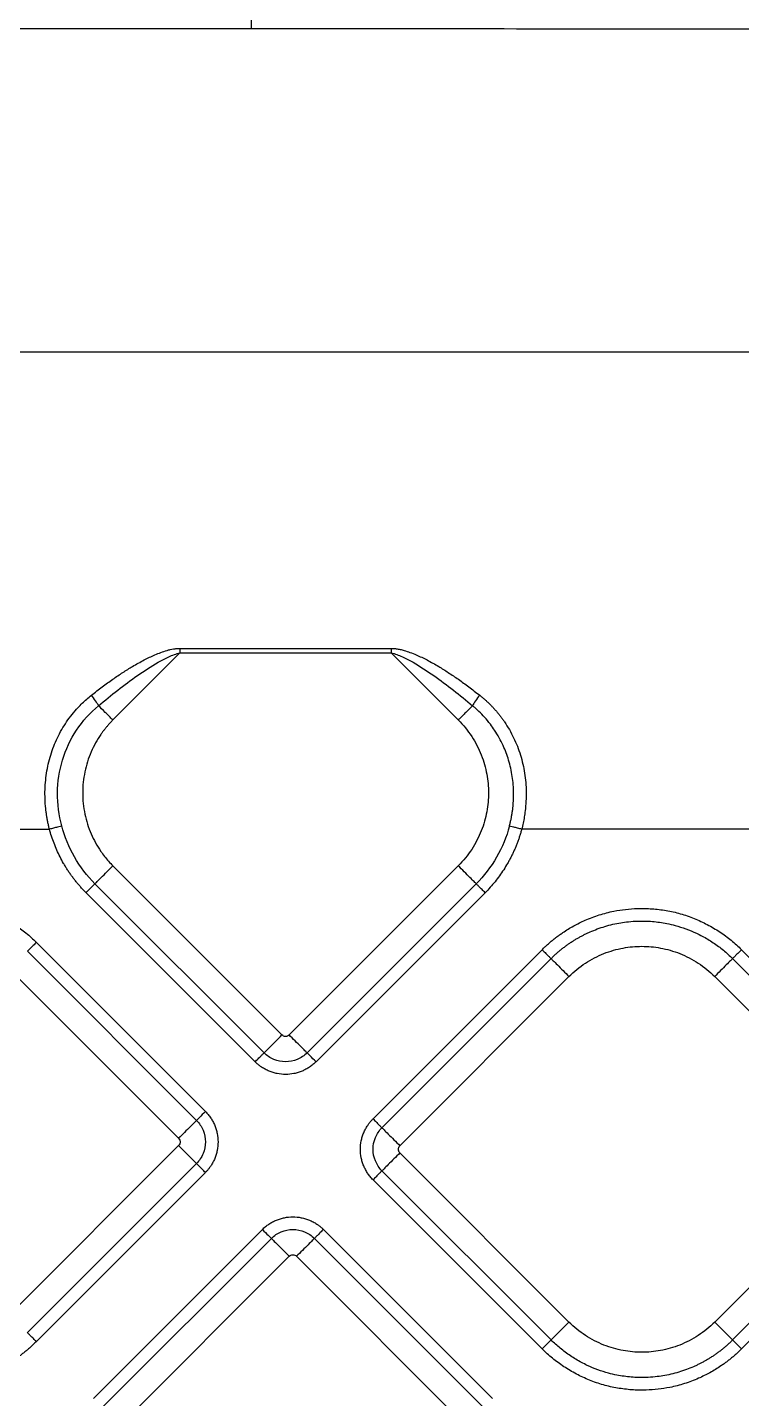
# Model space of a CAD drawing. Extents: x 0 to 84, y -21 to 126.
# Drawn here: x 42.69 to 45.47, y 45.19 to 50.53 of the extents above; entities that cross this region are included whole.
import ezdxf

# ---------------------------------------------------------------- set-up
doc = ezdxf.new("R2010")
doc.units = 0
doc.header["$MEASUREMENT"] = 0
doc.layers.add('1', color=4, linetype='Continuous')

# ---------------------------------------------------------------- blocks, each defined once
blk = doc.blocks.new('PRODIGY')
at = {"layer": '1', "color": 3, "linetype": 'Continuous', "lineweight": 25}
for p, q in [((41.9357, 49.2667), (46.4718, 49.2667)), ((43.0222, 47.8333), (43.2836, 48.0947)), ((43.2836, 48.1123), (44.1065, 48.1123)), ((43.2836, 48.0947), (44.1065, 48.0947)), ((44.3678, 47.8333), (44.1065, 48.0947)), ((41.9357, 47.4079), (42.7752, 47.4079)), ((45.551, 47.4079), (44.6148, 47.4079)), ((43.6809, 46.6066), (43.0222, 47.2653)), ((44.3678, 47.2653), (43.7092, 46.6066)), ((43.5763, 46.5021), (42.9177, 47.1608)), ((43.6112, 46.5369), (42.9525, 47.1956)), ((44.4375, 47.1956), (43.7789, 46.5369)), ((44.4724, 47.1608), (43.8137, 46.5021)), ((42.7242, 46.9673), (43.3828, 46.3086)), ((44.0357, 46.2801), (44.6944, 46.9388)), ((45.4715, 46.9388), (46.1301, 46.2801)), ((42.6893, 46.9324), (43.348, 46.2738)), ((44.0705, 46.2453), (44.7292, 46.9039)), ((45.4366, 46.9039), (46.0953, 46.2453)), ((42.6196, 46.8627), (43.2783, 46.2041)), ((44.1403, 46.1755), (44.7989, 46.8342)), ((45.3669, 46.8342), (46.0256, 46.1755)), ((43.2783, 46.1758), (42.6196, 45.5171)), ((44.7989, 45.4886), (44.1403, 46.1473)), ((46.0256, 46.1473), (45.3669, 45.4886)), ((43.348, 46.1061), (42.6893, 45.4474)), ((43.3828, 46.0712), (42.7242, 45.4126)), ((44.6944, 45.384), (44.0357, 46.0427)), ((44.7292, 45.4189), (44.0705, 46.0776)), ((46.0953, 46.0776), (45.4366, 45.4189)), ((46.1301, 46.0427), (45.4715, 45.384)), ((42.9462, 45.1906), (43.6048, 45.8492)), ((43.8422, 45.8492), (44.5009, 45.1906)), ((42.981, 45.1557), (43.6397, 45.8144)), ((43.8074, 45.8144), (44.466, 45.1557)), ((43.0507, 45.086), (43.7094, 45.7447)), ((43.7377, 45.7447), (44.3963, 45.086))]:
    blk.add_line(p, q, dxfattribs=at)
for points, knots in [([(43.5626, 50.5246), (43.5626, 50.5817), (43.5626, 50.6613), (43.5626, 50.8578), (43.5626, 50.9747), (43.5626, 51.2349), (43.5626, 51.3781), (43.5626, 51.6771), (43.5626, 51.8329), (43.5626, 51.9877)], [0, 0, 0, 0, 0.25, 0.25, 0.5, 0.5, 0.75, 0.75, 1, 1, 1, 1]), ([(43.5626, 50.5246), (43.3033, 50.5246), (42.9067, 50.5246), (42.3829, 50.5249), (41.9764, 50.5254), (41.5712, 50.5262), (41.1633, 50.5273), (40.7735, 50.5287), (40.5196, 50.5299), (40.3956, 50.5305)], [0, 0, 0, 0, 0.245637, 0.37566, 0.496219, 0.630694, 0.759482, 0.882584, 1, 1, 1, 1]), ([(46.6348, 50.5211), (46.5078, 50.5213), (46.2549, 50.5218), (45.749, 50.5227), (45.1165, 50.5238), (44.3455, 50.5246), (43.8273, 50.5246), (43.5626, 50.5246)], [0, 0, 0, 0, 0.123984, 0.24705, 0.494013, 0.741562, 1, 1, 1, 1]), ([(42.9388, 47.9298), (42.9459, 47.9353), (42.9599, 47.9463), (42.9809, 47.9622), (43.0014, 47.9773), (43.0216, 47.9917), (43.0414, 48.0053), (43.0608, 48.0182), (43.0798, 48.0303), (43.1072, 48.047), (43.1421, 48.0666), (43.1792, 48.0844), (43.2092, 48.0964), (43.2292, 48.1033), (43.2455, 48.1077), (43.2581, 48.1102), (43.2707, 48.1119), (43.2794, 48.1122), (43.2836, 48.1123)], [0, 0, 0, 0, 0.0686581, 0.1353893, 0.200196, 0.2630828, 0.3240562, 0.3831252, 0.4403009, 0.4955975, 0.6272184, 0.7451119, 0.8080041, 0.871397, 0.9044192, 0.9351828, 0.9682143, 1, 1, 1, 1]), ([(42.9666, 47.8889), (42.9912, 47.9095), (43.0159, 47.9297), (43.0663, 47.9691), (43.0919, 47.9882), (43.1441, 48.0247), (43.1707, 48.0422), (43.212, 48.0657), (43.2259, 48.073), (43.2473, 48.0827), (43.2545, 48.0857), (43.269, 48.091), (43.2763, 48.0932), (43.2836, 48.0947)], [0, 0, 0, 0, 0.25, 0.25, 0.5, 0.5, 0.75, 0.75, 0.875, 0.875, 0.9375, 0.9375, 1, 1, 1, 1]), ([(44.1065, 48.1123), (44.1086, 48.1123), (44.1129, 48.1122), (44.1195, 48.1116), (44.1264, 48.1108), (44.1336, 48.1096), (44.1412, 48.1081), (44.149, 48.1062), (44.162, 48.1027), (44.1805, 48.0965), (44.2104, 48.0846), (44.248, 48.0666), (44.2895, 48.0432), (44.33, 48.0179), (44.3692, 47.9914), (44.4099, 47.9619), (44.4372, 47.9407), (44.4513, 47.9298)], [0, 0, 0, 0, 0.015773, 0.032362, 0.049808, 0.068149, 0.087416, 0.107636, 0.128832, 0.188726, 0.254901, 0.372766, 0.50444, 0.616953, 0.737002, 0.86467, 1, 1, 1, 1]), ([(44.1065, 48.0947), (44.1138, 48.0932), (44.1211, 48.091), (44.1356, 48.0857), (44.1428, 48.0827), (44.1642, 48.073), (44.1781, 48.0657), (44.2193, 48.0422), (44.246, 48.0247), (44.2982, 47.9882), (44.3237, 47.9691), (44.3741, 47.9297), (44.3989, 47.9095), (44.4235, 47.8889)], [0, 0, 0, 0, 0.0625, 0.0625, 0.125, 0.125, 0.25, 0.25, 0.5, 0.5, 0.75, 0.75, 1, 1, 1, 1]), ([(42.7752, 47.4079), (42.774, 47.4127), (42.7716, 47.4221), (42.7686, 47.4365), (42.7658, 47.4509), (42.7635, 47.4654), (42.7606, 47.4873), (42.7581, 47.5166), (42.7572, 47.5655), (42.7623, 47.6264), (42.7784, 47.6973), (42.8045, 47.7647), (42.8346, 47.8167), (42.863, 47.855), (42.8837, 47.879), (42.9031, 47.8988), (42.9205, 47.9149), (42.9327, 47.9248), (42.9388, 47.9298)], [0, 0, 0, 0, 0.025125, 0.050256, 0.075411, 0.100608, 0.125868, 0.188826, 0.251743, 0.37798, 0.502706, 0.627464, 0.752461, 0.814543, 0.876613, 0.917891, 0.958989, 1, 1, 1, 1]), ([(42.9666, 47.8889), (42.964, 47.8942), (42.96, 47.9009), (42.9502, 47.9152), (42.9445, 47.9228), (42.9388, 47.9298)], [0, 0, 0, 0, 0.5, 0.5, 1, 1, 1, 1]), ([(44.4513, 47.9298), (44.4455, 47.9228), (44.4398, 47.9152), (44.4301, 47.9009), (44.426, 47.8942), (44.4235, 47.8889)], [0, 0, 0, 0, 0.5, 0.5, 1, 1, 1, 1]), ([(44.4513, 47.9298), (44.4546, 47.9271), (44.4614, 47.9217), (44.4712, 47.9132), (44.4807, 47.9046), (44.49, 47.8956), (44.499, 47.8864), (44.5078, 47.877), (44.5163, 47.8673), (44.5246, 47.8574), (44.5326, 47.8472), (44.5404, 47.8367), (44.5522, 47.8198), (44.5672, 47.7959), (44.584, 47.7641), (44.5985, 47.731), (44.6144, 47.6854), (44.6252, 47.6381), (44.6309, 47.5898), (44.6327, 47.5532), (44.632, 47.5166), (44.6292, 47.484), (44.6252, 47.4557), (44.6207, 47.4317), (44.6168, 47.4158), (44.6148, 47.4079)], [0, 0, 0, 0, 0.0225172, 0.0449839, 0.0674157, 0.0898283, 0.1122374, 0.1346584, 0.1571065, 0.1795967, 0.2021439, 0.2247624, 0.2474665, 0.309828, 0.3721892, 0.4348956, 0.4973534, 0.6227493, 0.6854003, 0.7484002, 0.8112279, 0.8741961, 0.9161956, 0.9581017, 1, 1, 1, 1]), ([(42.8228, 47.4206), (42.8117, 47.4626), (42.8062, 47.5062), (42.8071, 47.5928), (42.8136, 47.636), (42.8385, 47.7185), (42.8569, 47.7578), (42.9044, 47.8293), (42.9335, 47.8615), (42.9666, 47.8889)], [0, 0, 0, 0, 0.25, 0.25, 0.5, 0.5, 0.75, 0.75, 1, 1, 1, 1]), ([(43.0222, 47.8333), (43.0127, 47.8428), (43.0023, 47.8533), (42.9826, 47.8729), (42.9735, 47.882), (42.9666, 47.8889)], [0, 0, 0, 0, 0.5, 0.5, 1, 1, 1, 1]), ([(44.4235, 47.8889), (44.4166, 47.882), (44.4075, 47.8729), (44.3878, 47.8533), (44.3774, 47.8428), (44.3678, 47.8333)], [0, 0, 0, 0, 0.5, 0.5, 1, 1, 1, 1]), ([(44.5672, 47.4206), (44.5683, 47.4248), (44.5705, 47.4332), (44.5733, 47.446), (44.5758, 47.4588), (44.5779, 47.4717), (44.5798, 47.4846), (44.5812, 47.4976), (44.5823, 47.5106), (44.583, 47.5236), (44.5834, 47.5365), (44.5835, 47.5664), (44.5797, 47.614), (44.5659, 47.6759), (44.543, 47.7368), (44.5175, 47.7828), (44.4917, 47.8189), (44.4713, 47.8435), (44.4508, 47.8647), (44.4349, 47.8793), (44.4265, 47.8864), (44.4235, 47.8889)], [0, 0, 0, 0, 0.0250904, 0.0502072, 0.0753393, 0.1004757, 0.1256053, 0.1507171, 0.1758003, 0.2008439, 0.2258372, 0.2507698, 0.3735699, 0.5007306, 0.6168927, 0.7502306, 0.8053645, 0.8750636, 0.9355601, 0.9771748, 1, 1, 1, 1]), ([(43.0222, 47.8333), (43.0194, 47.8304), (43.0136, 47.8246), (43.0054, 47.8155), (42.9974, 47.8062), (42.9897, 47.7967), (42.9823, 47.7869), (42.9701, 47.7697), (42.9542, 47.7441), (42.9368, 47.7086), (42.9228, 47.671), (42.9089, 47.6181), (42.9017, 47.5493), (42.9089, 47.4805), (42.9228, 47.4276), (42.9368, 47.39), (42.9542, 47.3545), (42.9722, 47.3255), (42.9896, 47.3018), (43.0052, 47.2829), (43.0165, 47.2712), (43.0222, 47.2653)], [0, 0, 0, 0, 0.019458, 0.038879, 0.058283, 0.077687, 0.097108, 0.116567, 0.178329, 0.240094, 0.30443, 0.368769, 0.500007, 0.631244, 0.695581, 0.75992, 0.821682, 0.883447, 0.922321, 0.961124, 1, 1, 1, 1]), ([(44.3678, 47.8333), (44.3874, 47.8137), (44.405, 47.792), (44.435, 47.7461), (44.4475, 47.7219), (44.4671, 47.6724), (44.4742, 47.6473), (44.4834, 47.5975), (44.4855, 47.573), (44.4855, 47.5256), (44.4834, 47.5011), (44.4742, 47.4514), (44.4671, 47.4262), (44.4475, 47.3767), (44.435, 47.3525), (44.405, 47.3066), (44.3874, 47.2849), (44.3678, 47.2653)], [0, 0, 0, 0, 0.125, 0.125, 0.25, 0.25, 0.375, 0.375, 0.5, 0.5, 0.625, 0.625, 0.75, 0.75, 0.875, 0.875, 1, 1, 1, 1]), ([(42.8228, 47.4206), (42.822, 47.4204), (42.8201, 47.4199), (42.8144, 47.4183), (42.8105, 47.4173), (42.8014, 47.4149), (42.7962, 47.4135), (42.7856, 47.4107), (42.7803, 47.4093), (42.7752, 47.4079)], [0, 0, 0, 0, 0.25, 0.25, 0.5, 0.5, 0.75, 0.75, 1, 1, 1, 1]), ([(42.9525, 47.1956), (42.9218, 47.2263), (42.8947, 47.2616), (42.8507, 47.3379), (42.8339, 47.3789), (42.8228, 47.4206)], [0, 0, 0, 0, 0.5, 0.5, 1, 1, 1, 1]), ([(44.5672, 47.4206), (44.5559, 47.3783), (44.5389, 47.337), (44.4948, 47.2608), (44.4678, 47.2259), (44.4375, 47.1956)], [0, 0, 0, 0, 0.5, 0.5, 1, 1, 1, 1]), ([(44.6148, 47.4079), (44.6098, 47.4093), (44.6044, 47.4107), (44.5938, 47.4135), (44.5886, 47.4149), (44.5795, 47.4173), (44.5757, 47.4183), (44.5699, 47.4199), (44.5681, 47.4204), (44.5672, 47.4206)], [0, 0, 0, 0, 0.25, 0.25, 0.5, 0.5, 0.75, 0.75, 1, 1, 1, 1]), ([(42.9177, 47.1608), (42.9143, 47.1642), (42.9076, 47.171), (42.8978, 47.1816), (42.8883, 47.1924), (42.8791, 47.2035), (42.8702, 47.2148), (42.8616, 47.2263), (42.8533, 47.2381), (42.8453, 47.2502), (42.8376, 47.2624), (42.8277, 47.2791), (42.8162, 47.3004), (42.8037, 47.3265), (42.7927, 47.3531), (42.783, 47.3802), (42.7778, 47.3987), (42.7752, 47.4079)], [0, 0, 0, 0, 0.049953, 0.099824, 0.149648, 0.19946, 0.249295, 0.299187, 0.349172, 0.399283, 0.449555, 0.500022, 0.60075, 0.700836, 0.800554, 0.900182, 1, 1, 1, 1]), ([(44.6148, 47.4079), (44.6136, 47.4033), (44.611, 47.394), (44.6067, 47.3803), (44.6021, 47.3667), (44.5972, 47.3532), (44.5919, 47.3398), (44.5862, 47.3266), (44.5801, 47.3135), (44.5737, 47.3005), (44.567, 47.2876), (44.5575, 47.2707), (44.5449, 47.2501), (44.5286, 47.2262), (44.5111, 47.2034), (44.4924, 47.1814), (44.4791, 47.1676), (44.4724, 47.1608)], [0, 0, 0, 0, 0.049953, 0.099824, 0.149648, 0.19946, 0.249295, 0.299187, 0.349172, 0.399283, 0.449555, 0.500022, 0.60075, 0.700836, 0.800554, 0.900182, 1, 1, 1, 1]), ([(42.9525, 47.1956), (42.9538, 47.1969), (42.9565, 47.1996), (42.9649, 47.208), (42.9705, 47.2136), (42.9838, 47.2269), (42.9914, 47.2345), (43.007, 47.25), (43.0148, 47.2579), (43.0222, 47.2653)], [0, 0, 0, 0, 0.25, 0.25, 0.5, 0.5, 0.75, 0.75, 1, 1, 1, 1]), ([(44.4375, 47.1956), (44.4362, 47.1969), (44.4335, 47.1996), (44.4252, 47.208), (44.4195, 47.2136), (44.4062, 47.2269), (44.3986, 47.2345), (44.3831, 47.25), (44.3752, 47.2579), (44.3678, 47.2653)], [0, 0, 0, 0, 0.25, 0.25, 0.5, 0.5, 0.75, 0.75, 1, 1, 1, 1]), ([(42.9177, 47.1608), (42.9214, 47.1644), (42.9253, 47.1684), (42.933, 47.1761), (42.9369, 47.1799), (42.9435, 47.1866), (42.9463, 47.1894), (42.9505, 47.1936), (42.9519, 47.195), (42.9525, 47.1956)], [0, 0, 0, 0, 0.25, 0.25, 0.5, 0.5, 0.75, 0.75, 1, 1, 1, 1]), ([(44.4724, 47.1608), (44.4685, 47.1647), (44.4643, 47.1688), (44.4563, 47.1768), (44.4525, 47.1806), (44.446, 47.1871), (44.4433, 47.1898), (44.4394, 47.1938), (44.4382, 47.195), (44.4375, 47.1956)], [0, 0, 0, 0, 0.25, 0.25, 0.5, 0.5, 0.75, 0.75, 1, 1, 1, 1]), ([(41.9471, 46.9673), (41.9506, 46.9708), (41.9577, 46.9778), (41.9688, 46.9879), (41.98, 46.9977), (41.9915, 47.0072), (42.0033, 47.0164), (42.0154, 47.0253), (42.0372, 47.0405), (42.0698, 47.0605), (42.1172, 47.0839), (42.1694, 47.1036), (42.2374, 47.1211), (42.3066, 47.1288), (42.375, 47.1275), (42.4308, 47.1208), (42.4859, 47.1083), (42.5395, 47.0899), (42.5909, 47.066), (42.6314, 47.0421), (42.662, 47.0208), (42.6838, 47.004), (42.7047, 46.9862), (42.7177, 46.9736), (42.7242, 46.9673)], [0, 0, 0, 0, 0.017341, 0.034665, 0.051985, 0.069313, 0.086663, 0.104047, 0.121478, 0.179141, 0.236743, 0.304922, 0.372836, 0.480686, 0.54577, 0.610337, 0.67596, 0.741895, 0.807114, 0.872629, 0.904913, 0.936849, 0.968517, 1, 1, 1, 1]), ([(44.6944, 46.9388), (44.6979, 46.9423), (44.705, 46.9493), (44.716, 46.9594), (44.7273, 46.9692), (44.7388, 46.9787), (44.7506, 46.9879), (44.7627, 46.9968), (44.7845, 47.012), (44.8171, 47.032), (44.8644, 47.0554), (44.9167, 47.0751), (44.9847, 47.0926), (45.0539, 47.1003), (45.1223, 47.099), (45.1781, 47.0923), (45.2332, 47.0798), (45.2868, 47.0613), (45.3382, 47.0375), (45.3786, 47.0136), (45.4093, 46.9923), (45.4311, 46.9755), (45.4519, 46.9577), (45.465, 46.9451), (45.4715, 46.9388)], [0, 0, 0, 0, 0.017341, 0.034665, 0.051985, 0.069313, 0.086663, 0.104047, 0.121478, 0.179141, 0.236743, 0.304922, 0.372836, 0.480686, 0.54577, 0.610337, 0.67596, 0.741895, 0.807114, 0.872629, 0.904913, 0.936849, 0.968517, 1, 1, 1, 1]), ([(44.7292, 46.9039), (44.7325, 46.9072), (44.7391, 46.9137), (44.7494, 46.9231), (44.7597, 46.9321), (44.7703, 46.9408), (44.781, 46.9491), (44.7918, 46.9571), (44.8027, 46.9647), (44.8137, 46.9719), (44.8249, 46.9788), (44.836, 46.9853), (44.8473, 46.9915), (44.8586, 46.9974), (44.8701, 47.0029), (44.8868, 47.0106), (44.9196, 47.0238), (44.9693, 47.0387), (45.0227, 47.0476), (45.0743, 47.0511), (45.1243, 47.0498), (45.1728, 47.043), (45.2307, 47.0295), (45.2769, 47.0126), (45.3181, 46.9919), (45.34, 46.9795), (45.3611, 46.9662), (45.3814, 46.9519), (45.4008, 46.9367), (45.4193, 46.9208), (45.4308, 46.9095), (45.4366, 46.9039)], [0, 0, 0, 0, 0.017777, 0.035429, 0.05295, 0.070334, 0.087578, 0.104677, 0.121626, 0.138421, 0.155059, 0.171536, 0.18785, 0.204007, 0.220236, 0.23663, 0.2744, 0.355233, 0.434068, 0.480754, 0.552372, 0.624938, 0.667358, 0.779414, 0.811539, 0.843523, 0.875325, 0.90691, 0.93824, 0.96928, 1, 1, 1, 1]), ([(42.7242, 46.9673), (42.7203, 46.9634), (42.7161, 46.9592), (42.7081, 46.9512), (42.7043, 46.9474), (42.6978, 46.9409), (42.6951, 46.9382), (42.6912, 46.9343), (42.6899, 46.933), (42.6893, 46.9324)], [0, 0, 0, 0, 0.25, 0.25, 0.5, 0.5, 0.75, 0.75, 1, 1, 1, 1]), ([(44.6944, 46.9388), (44.6981, 46.9351), (44.702, 46.9311), (44.7098, 46.9234), (44.7136, 46.9196), (44.7202, 46.9129), (44.723, 46.9101), (44.7272, 46.9059), (44.7286, 46.9046), (44.7292, 46.9039)], [0, 0, 0, 0, 0.25, 0.25, 0.5, 0.5, 0.75, 0.75, 1, 1, 1, 1]), ([(44.7989, 46.8342), (44.8185, 46.8538), (44.8402, 46.8714), (44.8861, 46.9014), (44.9104, 46.9139), (44.9598, 46.9334), (44.985, 46.9405), (45.0347, 46.9497), (45.0593, 46.9519), (45.1066, 46.9519), (45.1311, 46.9497), (45.1809, 46.9405), (45.206, 46.9334), (45.2555, 46.9139), (45.2797, 46.9014), (45.3257, 46.8714), (45.3473, 46.8538), (45.3669, 46.8342)], [0, 0, 0, 0, 0.125, 0.125, 0.25, 0.25, 0.375, 0.375, 0.5, 0.5, 0.625, 0.625, 0.75, 0.75, 0.875, 0.875, 1, 1, 1, 1]), ([(45.4715, 46.9388), (45.4675, 46.9349), (45.4634, 46.9307), (45.4554, 46.9227), (45.4516, 46.9189), (45.4451, 46.9124), (45.4424, 46.9097), (45.4385, 46.9058), (45.4372, 46.9045), (45.4366, 46.9039)], [0, 0, 0, 0, 0.25, 0.25, 0.5, 0.5, 0.75, 0.75, 1, 1, 1, 1]), ([(44.7292, 46.9039), (44.7305, 46.9026), (44.7332, 46.8999), (44.7416, 46.8915), (44.7473, 46.8859), (44.7605, 46.8726), (44.7681, 46.865), (44.7837, 46.8495), (44.7915, 46.8416), (44.7989, 46.8342)], [0, 0, 0, 0, 0.25, 0.25, 0.5, 0.5, 0.75, 0.75, 1, 1, 1, 1]), ([(45.4366, 46.9039), (45.4353, 46.9026), (45.4326, 46.8999), (45.4242, 46.8915), (45.4186, 46.8859), (45.4053, 46.8726), (45.3977, 46.865), (45.3822, 46.8495), (45.3743, 46.8416), (45.3669, 46.8342)], [0, 0, 0, 0, 0.25, 0.25, 0.5, 0.5, 0.75, 0.75, 1, 1, 1, 1]), ([(43.6112, 46.5369), (43.6125, 46.5382), (43.6152, 46.5409), (43.6236, 46.5493), (43.6292, 46.555), (43.6425, 46.5683), (43.6501, 46.5759), (43.6656, 46.5914), (43.6735, 46.5993), (43.6809, 46.6066)], [0, 0, 0, 0, 0.25, 0.25, 0.5, 0.5, 0.75, 0.75, 1, 1, 1, 1]), ([(43.7789, 46.5369), (43.7776, 46.5382), (43.7749, 46.5409), (43.7665, 46.5493), (43.7609, 46.5549), (43.7476, 46.5682), (43.74, 46.5758), (43.7245, 46.5913), (43.7166, 46.5992), (43.7092, 46.6066)], [0, 0, 0, 0, 0.25, 0.25, 0.5, 0.5, 0.75, 0.75, 1, 1, 1, 1]), ([(43.5763, 46.5021), (43.5802, 46.506), (43.5844, 46.5102), (43.5924, 46.5181), (43.5962, 46.522), (43.6027, 46.5285), (43.6054, 46.5312), (43.6093, 46.5351), (43.6106, 46.5363), (43.6112, 46.5369)], [0, 0, 0, 0, 0.25, 0.25, 0.5, 0.5, 0.75, 0.75, 1, 1, 1, 1]), ([(43.7789, 46.5369), (43.768, 46.5261), (43.7548, 46.5173), (43.726, 46.5054), (43.7104, 46.5022), (43.6797, 46.5022), (43.6641, 46.5054), (43.6352, 46.5173), (43.622, 46.5261), (43.6112, 46.5369)], [0, 0, 0, 0, 0.25, 0.25, 0.5, 0.5, 0.75, 0.75, 1, 1, 1, 1]), ([(43.8137, 46.5021), (43.8055, 46.5104), (43.7972, 46.5186), (43.7846, 46.5312), (43.7802, 46.5356), (43.7789, 46.5369)], [0, 0, 0, 0, 0.5, 0.5, 1, 1, 1, 1]), ([(43.8137, 46.5021), (43.8118, 46.5002), (43.8078, 46.4964), (43.8016, 46.491), (43.7951, 46.4859), (43.7861, 46.4796), (43.7742, 46.4726), (43.7593, 46.4656), (43.7438, 46.46), (43.7225, 46.4546), (43.695, 46.4518), (43.6676, 46.4546), (43.6463, 46.46), (43.6307, 46.4656), (43.6158, 46.4726), (43.6032, 46.4801), (43.5928, 46.4875), (43.5842, 46.4945), (43.5789, 46.4996), (43.5763, 46.5021)], [0, 0, 0, 0, 0.031198, 0.062422, 0.093752, 0.125266, 0.187622, 0.250173, 0.31267, 0.375042, 0.499989, 0.624937, 0.687308, 0.749825, 0.812368, 0.874743, 0.916727, 0.958417, 1, 1, 1, 1]), ([(43.3828, 46.3086), (43.3746, 46.3004), (43.3663, 46.2921), (43.3537, 46.2795), (43.3494, 46.2751), (43.348, 46.2738)], [0, 0, 0, 0, 0.5, 0.5, 1, 1, 1, 1]), ([(43.3828, 46.3086), (43.3847, 46.3067), (43.3886, 46.3027), (43.3939, 46.2965), (43.399, 46.29), (43.4053, 46.2809), (43.4124, 46.2691), (43.4194, 46.2542), (43.425, 46.2387), (43.4303, 46.2174), (43.4331, 46.1899), (43.4303, 46.1624), (43.425, 46.1411), (43.4194, 46.1256), (43.4124, 46.1107), (43.4048, 46.0981), (43.3974, 46.0877), (43.3905, 46.0791), (43.3854, 46.0738), (43.3828, 46.0712)], [0, 0, 0, 0, 0.031198, 0.062422, 0.093752, 0.125266, 0.187622, 0.250173, 0.31267, 0.375042, 0.499989, 0.624937, 0.687308, 0.749825, 0.812368, 0.874743, 0.916727, 0.958417, 1, 1, 1, 1]), ([(43.348, 46.2738), (43.3467, 46.2725), (43.344, 46.2698), (43.3357, 46.2614), (43.33, 46.2558), (43.3167, 46.2425), (43.3091, 46.2349), (43.2936, 46.2194), (43.2857, 46.2115), (43.2783, 46.2041)], [0, 0, 0, 0, 0.25, 0.25, 0.5, 0.5, 0.75, 0.75, 1, 1, 1, 1]), ([(43.348, 46.2738), (43.3589, 46.2629), (43.3676, 46.2497), (43.3796, 46.2208), (43.3827, 46.2053), (43.3827, 46.1746), (43.3796, 46.159), (43.3676, 46.1301), (43.3589, 46.1169), (43.348, 46.1061)], [0, 0, 0, 0, 0.25, 0.25, 0.5, 0.5, 0.75, 0.75, 1, 1, 1, 1]), ([(44.0357, 46.0427), (44.0338, 46.0447), (44.03, 46.0486), (44.0246, 46.0549), (44.0195, 46.0614), (44.0132, 46.0704), (44.0062, 46.0822), (43.9992, 46.0971), (43.9936, 46.1126), (43.9882, 46.1339), (43.9854, 46.1614), (43.9882, 46.1889), (43.9936, 46.2102), (43.9992, 46.2257), (44.0062, 46.2406), (44.0137, 46.2532), (44.0212, 46.2637), (44.0281, 46.2722), (44.0332, 46.2775), (44.0357, 46.2801)], [0, 0, 0, 0, 0.0311978, 0.062422, 0.0937518, 0.1252655, 0.1876219, 0.2501726, 0.3126696, 0.3750423, 0.4999886, 0.6249367, 0.6873081, 0.7498252, 0.8123684, 0.8747429, 0.9167266, 0.9584166, 1, 1, 1, 1]), ([(44.0357, 46.2801), (44.0396, 46.2762), (44.0438, 46.2721), (44.0517, 46.2641), (44.0556, 46.2603), (44.0621, 46.2537), (44.0648, 46.251), (44.0687, 46.2471), (44.0699, 46.2459), (44.0705, 46.2453)], [0, 0, 0, 0, 0.25, 0.25, 0.5, 0.5, 0.75, 0.75, 1, 1, 1, 1]), ([(44.0705, 46.0776), (44.0597, 46.0884), (44.0509, 46.1016), (44.039, 46.1305), (44.0358, 46.1461), (44.0358, 46.1768), (44.039, 46.1923), (44.0509, 46.2212), (44.0597, 46.2344), (44.0705, 46.2453)], [0, 0, 0, 0, 0.25, 0.25, 0.5, 0.5, 0.75, 0.75, 1, 1, 1, 1]), ([(44.0705, 46.2453), (44.0719, 46.2439), (44.0746, 46.2412), (44.0829, 46.2329), (44.0886, 46.2272), (44.1019, 46.2139), (44.1095, 46.2063), (44.125, 46.1908), (44.1329, 46.1829), (44.1403, 46.1755)], [0, 0, 0, 0, 0.25, 0.25, 0.5, 0.5, 0.75, 0.75, 1, 1, 1, 1]), ([(43.348, 46.1061), (43.3467, 46.1074), (43.344, 46.1101), (43.3356, 46.1184), (43.33, 46.1241), (43.3167, 46.1374), (43.3091, 46.145), (43.2936, 46.1605), (43.2857, 46.1684), (43.2783, 46.1758)], [0, 0, 0, 0, 0.25, 0.25, 0.5, 0.5, 0.75, 0.75, 1, 1, 1, 1]), ([(44.1403, 46.1473), (44.1329, 46.1399), (44.125, 46.132), (44.1095, 46.1165), (44.1019, 46.1089), (44.0886, 46.0956), (44.0829, 46.0899), (44.0746, 46.0816), (44.0719, 46.0789), (44.0705, 46.0776)], [0, 0, 0, 0, 0.25, 0.25, 0.5, 0.5, 0.75, 0.75, 1, 1, 1, 1]), ([(43.3828, 46.0712), (43.3789, 46.0751), (43.3748, 46.0793), (43.3668, 46.0872), (43.363, 46.0911), (43.3565, 46.0976), (43.3538, 46.1003), (43.3499, 46.1042), (43.3486, 46.1055), (43.348, 46.1061)], [0, 0, 0, 0, 0.25, 0.25, 0.5, 0.5, 0.75, 0.75, 1, 1, 1, 1]), ([(44.0705, 46.0776), (44.0699, 46.077), (44.0687, 46.0757), (44.0648, 46.0718), (44.0621, 46.0691), (44.0556, 46.0626), (44.0517, 46.0587), (44.0438, 46.0508), (44.0396, 46.0466), (44.0357, 46.0427)], [0, 0, 0, 0, 0.25, 0.25, 0.5, 0.5, 0.75, 0.75, 1, 1, 1, 1]), ([(43.6048, 45.8492), (43.6068, 45.8511), (43.6107, 45.855), (43.617, 45.8603), (43.6235, 45.8654), (43.6325, 45.8717), (43.6443, 45.8788), (43.6592, 45.8858), (43.6747, 45.8913), (43.696, 45.8967), (43.7235, 45.8995), (43.751, 45.8967), (43.7723, 45.8913), (43.7878, 45.8858), (43.8027, 45.8788), (43.8153, 45.8712), (43.8258, 45.8638), (43.8343, 45.8568), (43.8396, 45.8518), (43.8422, 45.8492)], [0, 0, 0, 0, 0.031198, 0.062422, 0.093752, 0.125266, 0.187622, 0.250173, 0.31267, 0.375042, 0.499989, 0.624937, 0.687308, 0.749825, 0.812368, 0.874743, 0.916727, 0.958417, 1, 1, 1, 1]), ([(43.6048, 45.8492), (43.6131, 45.841), (43.6213, 45.8327), (43.634, 45.8201), (43.6383, 45.8158), (43.6397, 45.8144)], [0, 0, 0, 0, 0.5, 0.5, 1, 1, 1, 1]), ([(43.6397, 45.8144), (43.6505, 45.8252), (43.6637, 45.834), (43.6926, 45.846), (43.7082, 45.8491), (43.7389, 45.8491), (43.7544, 45.846), (43.7833, 45.834), (43.7966, 45.8252), (43.8074, 45.8144)], [0, 0, 0, 0, 0.25, 0.25, 0.5, 0.5, 0.75, 0.75, 1, 1, 1, 1]), ([(43.8422, 45.8492), (43.8383, 45.8453), (43.8342, 45.8412), (43.8262, 45.8332), (43.8224, 45.8294), (43.8159, 45.8229), (43.8132, 45.8202), (43.8092, 45.8162), (43.808, 45.815), (43.8074, 45.8144)], [0, 0, 0, 0, 0.25, 0.25, 0.5, 0.5, 0.75, 0.75, 1, 1, 1, 1]), ([(43.6397, 45.8144), (43.641, 45.8131), (43.6437, 45.8104), (43.652, 45.8021), (43.6577, 45.7964), (43.6709, 45.7831), (43.6786, 45.7755), (43.6941, 45.76), (43.702, 45.7521), (43.7094, 45.7447)], [0, 0, 0, 0, 0.25, 0.25, 0.5, 0.5, 0.75, 0.75, 1, 1, 1, 1]), ([(43.8074, 45.8144), (43.8061, 45.8131), (43.8034, 45.8104), (43.795, 45.802), (43.7893, 45.7964), (43.776, 45.7831), (43.7684, 45.7755), (43.7529, 45.7599), (43.745, 45.7521), (43.7377, 45.7447)], [0, 0, 0, 0, 0.25, 0.25, 0.5, 0.5, 0.75, 0.75, 1, 1, 1, 1]), ([(42.7242, 45.4126), (42.7205, 45.4162), (42.7166, 45.4202), (42.7088, 45.4279), (42.705, 45.4317), (42.6984, 45.4384), (42.6955, 45.4412), (42.6913, 45.4454), (42.69, 45.4468), (42.6893, 45.4474)], [0, 0, 0, 0, 0.25, 0.25, 0.5, 0.5, 0.75, 0.75, 1, 1, 1, 1]), ([(44.7292, 45.4189), (44.7305, 45.4202), (44.7332, 45.4229), (44.7416, 45.4313), (44.7473, 45.4369), (44.7605, 45.4502), (44.7681, 45.4578), (44.7837, 45.4733), (44.7915, 45.4812), (44.7989, 45.4886)], [0, 0, 0, 0, 0.25, 0.25, 0.5, 0.5, 0.75, 0.75, 1, 1, 1, 1]), ([(45.3669, 45.4886), (45.3473, 45.469), (45.3257, 45.4514), (45.2797, 45.4214), (45.2555, 45.409), (45.206, 45.3894), (45.1809, 45.3823), (45.1311, 45.3731), (45.1066, 45.371), (45.0593, 45.371), (45.0347, 45.3731), (44.985, 45.3823), (44.9598, 45.3894), (44.9104, 45.409), (44.8861, 45.4214), (44.8402, 45.4514), (44.8185, 45.469), (44.7989, 45.4886)], [0, 0, 0, 0, 0.125, 0.125, 0.25, 0.25, 0.375, 0.375, 0.5, 0.5, 0.625, 0.625, 0.75, 0.75, 0.875, 0.875, 1, 1, 1, 1]), ([(45.4366, 45.4189), (45.4353, 45.4202), (45.4326, 45.4229), (45.4242, 45.4313), (45.4186, 45.4369), (45.4053, 45.4502), (45.3977, 45.4578), (45.3822, 45.4733), (45.3743, 45.4812), (45.3669, 45.4886)], [0, 0, 0, 0, 0.25, 0.25, 0.5, 0.5, 0.75, 0.75, 1, 1, 1, 1]), ([(42.7242, 45.4126), (42.7206, 45.4091), (42.7135, 45.4021), (42.7025, 45.3919), (42.6913, 45.3821), (42.6797, 45.3726), (42.6679, 45.3634), (42.6558, 45.3545), (42.634, 45.3393), (42.6015, 45.3193), (42.5541, 45.2959), (42.5019, 45.2762), (42.4338, 45.2587), (42.3646, 45.251), (42.2963, 45.2523), (42.2404, 45.259), (42.1853, 45.2715), (42.1317, 45.29), (42.0803, 45.3138), (42.0399, 45.3377), (42.0093, 45.359), (41.9875, 45.3759), (41.9666, 45.3936), (41.9536, 45.4062), (41.9471, 45.4126)], [0, 0, 0, 0, 0.017341, 0.034665, 0.051985, 0.069313, 0.086663, 0.104047, 0.121478, 0.179141, 0.236743, 0.304922, 0.372836, 0.480686, 0.54577, 0.610337, 0.67596, 0.741895, 0.807114, 0.872629, 0.904913, 0.936849, 0.968517, 1, 1, 1, 1]), ([(44.6944, 45.384), (44.6983, 45.388), (44.7024, 45.3921), (44.7104, 45.4001), (44.7142, 45.4039), (44.7207, 45.4104), (44.7234, 45.4131), (44.7274, 45.417), (44.7286, 45.4183), (44.7292, 45.4189)], [0, 0, 0, 0, 0.25, 0.25, 0.5, 0.5, 0.75, 0.75, 1, 1, 1, 1]), ([(45.4366, 45.4189), (45.4333, 45.4156), (45.4267, 45.4091), (45.4165, 45.3998), (45.4061, 45.3907), (45.3955, 45.382), (45.3849, 45.3737), (45.374, 45.3658), (45.3631, 45.3582), (45.3521, 45.3509), (45.341, 45.344), (45.3298, 45.3375), (45.3186, 45.3313), (45.3073, 45.3255), (45.2958, 45.3199), (45.279, 45.3122), (45.2462, 45.299), (45.1965, 45.2841), (45.1431, 45.2752), (45.0916, 45.2717), (45.0415, 45.273), (44.993, 45.2798), (44.9351, 45.2934), (44.8889, 45.3103), (44.8477, 45.3309), (44.8258, 45.3433), (44.8047, 45.3567), (44.7844, 45.371), (44.7651, 45.3861), (44.7466, 45.402), (44.735, 45.4133), (44.7292, 45.4189)], [0, 0, 0, 0, 0.017777, 0.035429, 0.05295, 0.070335, 0.087579, 0.104677, 0.121626, 0.138422, 0.15506, 0.171537, 0.18785, 0.204007, 0.220236, 0.23663, 0.2744, 0.355233, 0.434068, 0.480754, 0.552371, 0.624938, 0.667358, 0.779414, 0.811539, 0.843523, 0.875326, 0.90691, 0.93824, 0.96928, 1, 1, 1, 1]), ([(45.4715, 45.384), (45.4678, 45.3877), (45.4638, 45.3917), (45.4561, 45.3994), (45.4523, 45.4032), (45.4456, 45.4099), (45.4428, 45.4127), (45.4386, 45.4169), (45.4373, 45.4182), (45.4366, 45.4189)], [0, 0, 0, 0, 0.25, 0.25, 0.5, 0.5, 0.75, 0.75, 1, 1, 1, 1]), ([(45.4715, 45.384), (45.4679, 45.3806), (45.4608, 45.3736), (45.4498, 45.3634), (45.4385, 45.3536), (45.427, 45.3441), (45.4152, 45.3349), (45.4031, 45.326), (45.3813, 45.3108), (45.3487, 45.2908), (45.3014, 45.2674), (45.2492, 45.2477), (45.1811, 45.2302), (45.1119, 45.2225), (45.0436, 45.2238), (44.9877, 45.2305), (44.9326, 45.243), (44.879, 45.2615), (44.8276, 45.2853), (44.7872, 45.3092), (44.7566, 45.3305), (44.7347, 45.3474), (44.7139, 45.3651), (44.7009, 45.3777), (44.6944, 45.384)], [0, 0, 0, 0, 0.0173412, 0.0346651, 0.0519847, 0.069313, 0.0866627, 0.1040468, 0.121478, 0.1791406, 0.2367426, 0.3049223, 0.3728359, 0.4806859, 0.5457701, 0.6103365, 0.6759598, 0.7418949, 0.807114, 0.8726293, 0.9049132, 0.9368491, 0.9685172, 1, 1, 1, 1])]:
    blk.add_open_spline(points, degree=3, knots=knots, dxfattribs=at)
for points in [[(43.2836, 48.1123), (43.2836, 48.107), (43.2836, 48.101), (43.2836, 48.0947)], [(44.1065, 48.1123), (44.1065, 48.1067), (44.1065, 48.1007), (44.1065, 48.0947)], [(43.7092, 46.6066), (43.7055, 46.6029), (43.695, 46.5986), (43.6846, 46.6029), (43.6809, 46.6066)], [(43.2783, 46.2041), (43.282, 46.2004), (43.2863, 46.1899), (43.282, 46.1795), (43.2783, 46.1758)], [(44.1403, 46.1473), (44.1365, 46.151), (44.1323, 46.1614), (44.1365, 46.1718), (44.1403, 46.1755)], [(43.7094, 45.7447), (43.7131, 45.7484), (43.7235, 45.7527), (43.734, 45.7484), (43.7377, 45.7447)]]:
    blk.add_open_spline(points, degree=3, dxfattribs=at)

msp = doc.modelspace()

# ---------------------------------------------------------------- block references
at = {"layer": '1'}
msp.add_blockref('PRODIGY', (0, 0), dxfattribs=at)

doc.saveas('drawing.dxf')
